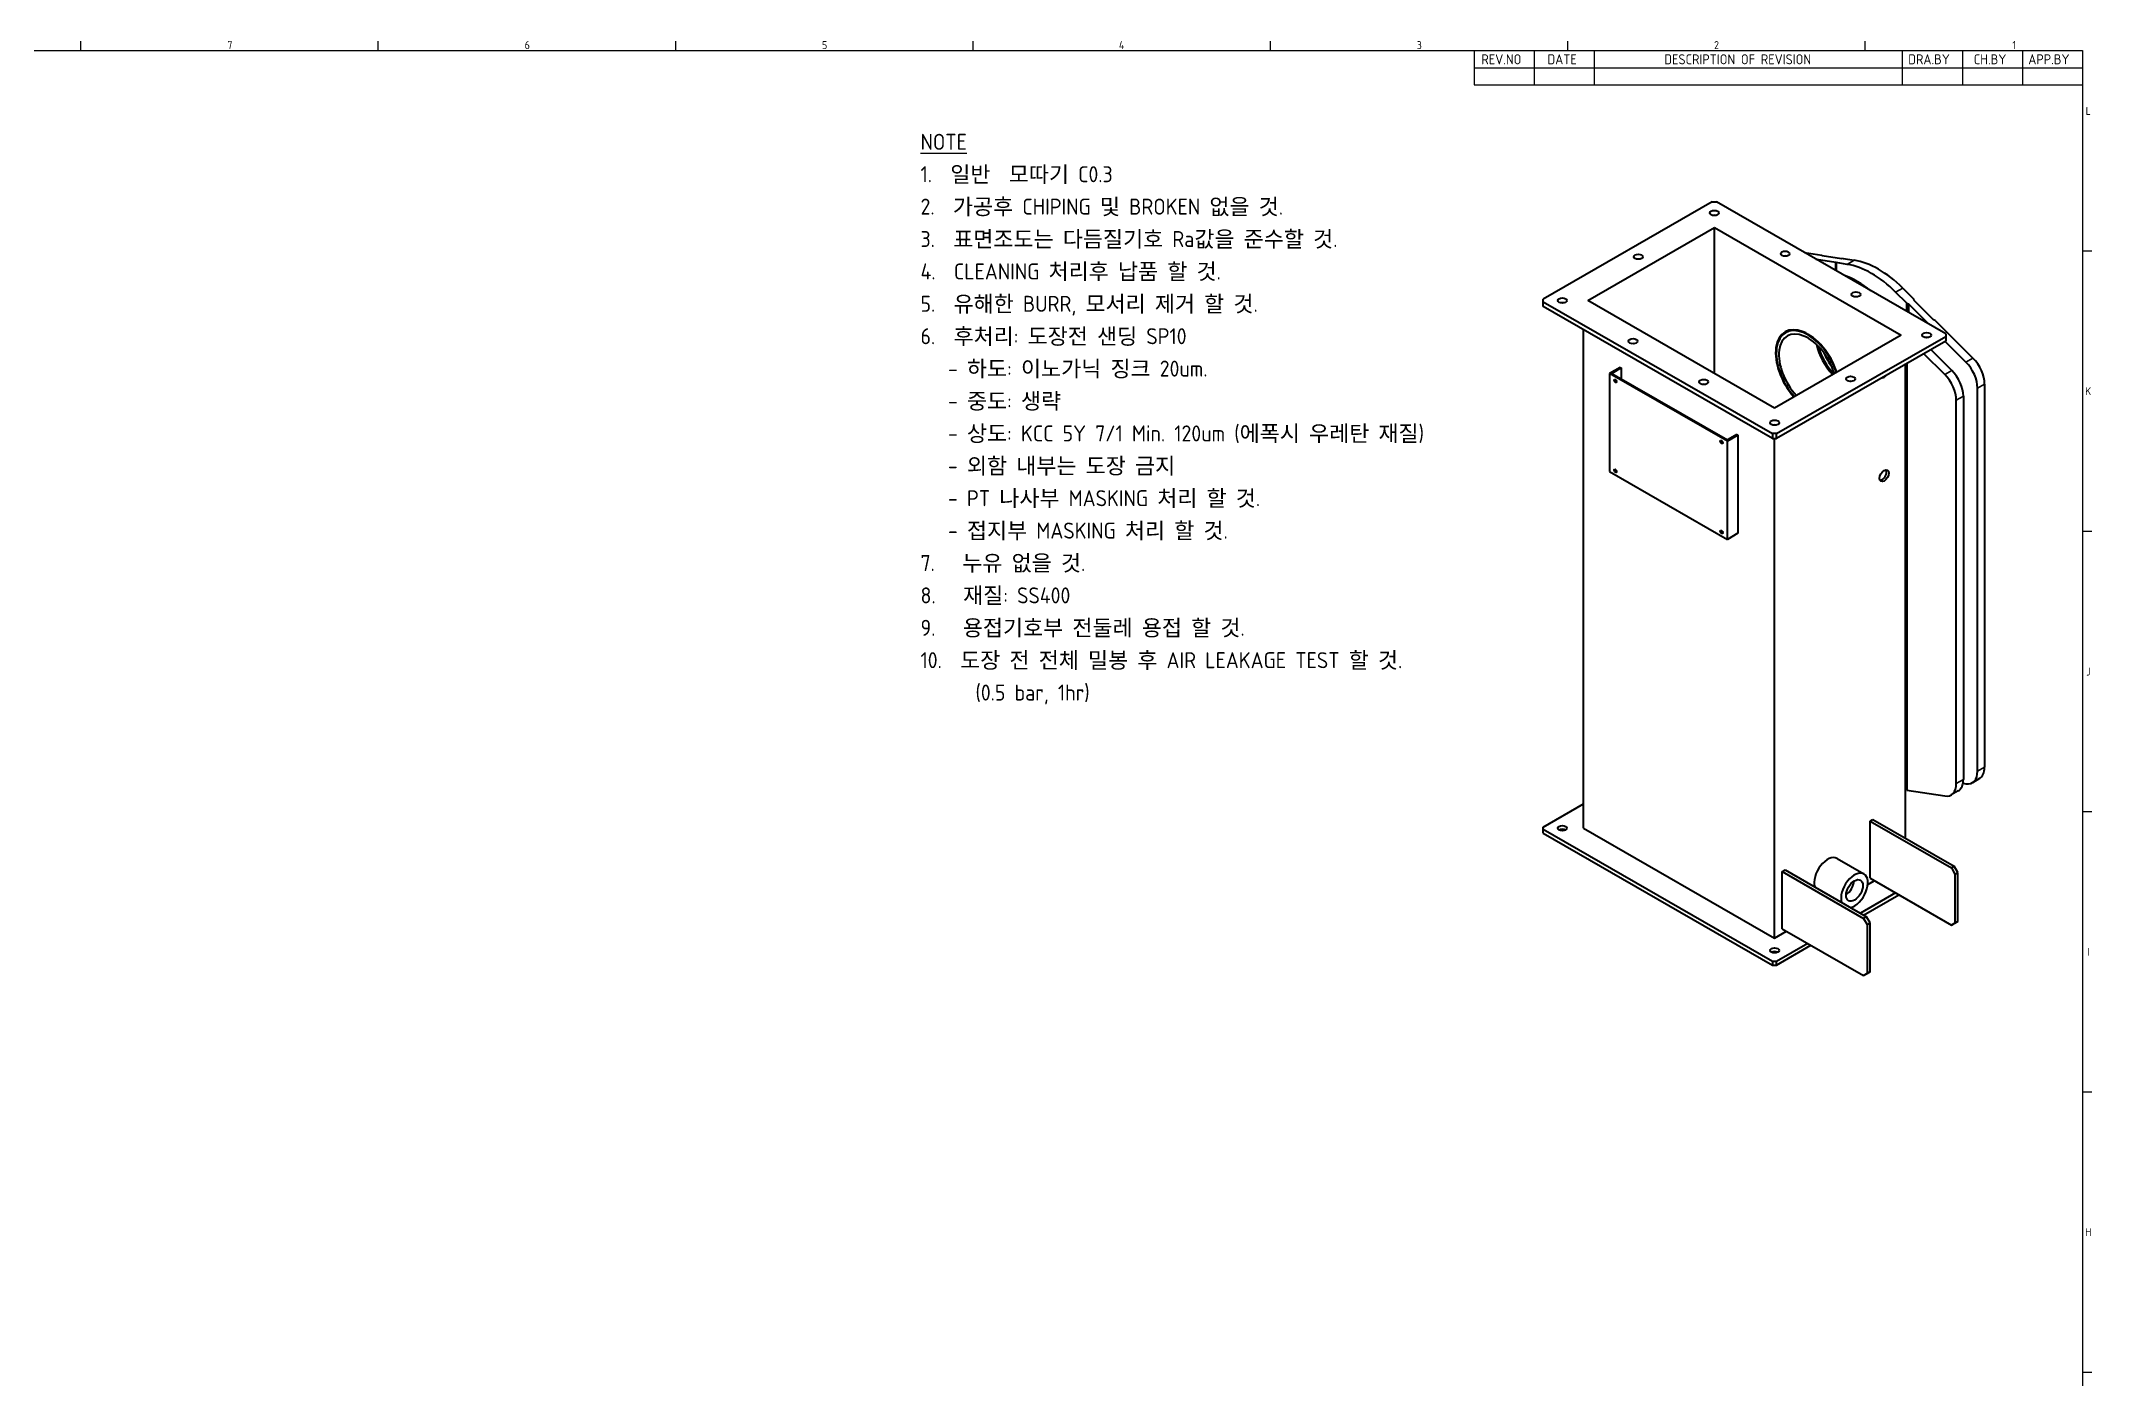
# Model space of a CAD drawing. Header units: millimetres. Extents: x 0 to 2378, y 0 to 1682.
# Drawn here: x 1318 to 2343, y 978 to 1647 of the extents above; entities that cross this region are included whole.
import ezdxf

# ---------------------------------------------------------------- set-up
doc = ezdxf.new("R2010")
doc.units = ezdxf.units.MM
doc.header["$LTSCALE"] = 2
doc.layers.get('0').update_dxf_attribs({"color": 3, "lineweight": 25})
for name, color, linetype, lineweight in [('가시적인 것(ISO)', 3, 'Continuous', 40), ('가시적인 좁은 것(ISO)', 3, 'Continuous', 35), ('경계(ISO)', 7, 'Continuous', 25), ('기호(ISO)', 5, 'Continuous', 25)]:
    doc.layers.add(name, color=color, linetype=linetype, lineweight=lineweight)
doc.styles.add('ISO Proportiona M2B', font='isocp.shx')
doc.styles.add('ISO Proportional', font='arial.ttf')
doc.styles.add('문자 텍스트_PSTEK_POSCO', font='isocp.shx')

# ---------------------------------------------------------------- blocks, each defined once
blk = doc.blocks.new('경계 Default Border')
at = {"layer": '경계(ISO)'}
for p, q in [((668.81, 821), (668.81, 823.4)), ((743.12, 821), (743.12, 823.4)), ((817.44, 821), (817.44, 823.4)), ((891.75, 821), (891.75, 823.4)), ((966.06, 821), (966.06, 823.4)), ((1040.37, 821), (1040.37, 823.4)), ((1114.69, 821), (1114.69, 823.4)), ((1169, 770.92), (1171.4, 770.92)), ((1169, 700.83), (1171.4, 700.83)), ((1169, 630.75), (1171.4, 630.75)), ((1169, 560.67), (1171.4, 560.67)), ((1169, 490.58), (1171.4, 490.58))]:
    blk.add_line(p, q, dxfattribs=at)
at = {"layer": '경계(ISO)', "flags": 128}
blk.add_lwpolyline([(20, 20), (20, 821), (1169, 821), (1169, 20), (20, 20)], dxfattribs=at)
at = {"layer": '경계(ISO)', "color": 2, "char_height": 2, "attachment_point": 7, "style": '문자 텍스트_PSTEK_POSCO'}
for s, insert in [('7', (705.4, 821.4)), ('6', (779.71, 821.38)), ('5', (854.02, 821.38)), ('4', (928.22, 821.4)), ('3', (1002.66, 821.38)), ('2', (1076.95, 821.38)), ('1', (1151.5, 821.4)), ('L', (1169.83, 804.94)), ('K', (1169.72, 734.87)), ('J', (1169.96, 664.77)), ('I', (1170.28, 594.71)), ('H', (1169.72, 524.62))]:
    blk.add_mtext(s, dxfattribs=dict(at, insert=insert))
blk = doc.blocks.new('주석-판금')
at = {"layer": '기호(ISO)', "color": 2, "insert": (-34.53, 35.58), "char_height": 2, "width": 116.6778, "attachment_point": 1, "line_spacing_factor": 1.214607, "style": 'ISO Proportional'}
blk.add_mtext('\\fisocp|b0|i0;\\H2.0000;\\LNOTE\\P\\l\\fisocp|b0|i0;\\H2.0000;1.  일반  모따기 C0.3\\P2.  가공후 CHIPING 및 BROKEN 없을 것.\\P3.  표면조도는 다듬질기호 Ra값을 준수할 것.\\P4.  CLEANING 처리후 납품 할 것.\\P5.  유해한 BURR, 모서리 제거 할 것.\\P6.  후처리: 도장전 샌딩 SP10  \\P   - 하도: 이노가닉 징크 20um.\\P   - 중도: 생략\\P   - 상도: KCC 5Y 7/1 Min. 120um (에폭시 우레탄 재질) \\P   - 외함 내부는 도장 금지\\P   - PT 나사부 MASKING 처리 할 것.\\P   - 접지부 MASKING 처리 할 것.\\P7.   누유 없을 것.\\P8.   재질: SS400\\P9.   용접기호부 전둘레 용접 할 것.\\P10.  도장 전 전체 밀봉 후 AIR LEAKAGE TEST 할 것.\\P      (0.5 bar, 1hr)', dxfattribs=at)

msp = doc.modelspace()

# ---------------------------------------------------------------- linework, layer by layer
at = {"layer": '가시적인 것(ISO)'}
for p, q in [((2153.0179, 1566.3344), (2068.5186, 1517.6745)), ((2153.0179, 1566.3344), (2155.1392, 1566.3344)), ((2269.6905, 1500.3687), (2155.1392, 1566.3344)), ((2090.7925, 1517.0637), (2154.0785, 1553.5078)), ((2154.0785, 1553.5078), (2247.4166, 1499.7579)), ((2154.0785, 1480.6197), (2154.0785, 1553.5078)), ((2199.0359, 1541.056), (2207.8186, 1539.6943)), ((2204.7816, 1537.7473), (2205.058, 1537.7966)), ((2205.058, 1537.7966), (2205.058, 1537.5881)), ((2205.058, 1537.7966), (2214.8219, 1536.2827)), ((2207.8864, 1539.4254), (2207.8186, 1539.6943)), ((2217.6503, 1537.9115), (2207.8864, 1539.4254)), ((2218.4252, 1538.0498), (2217.6503, 1537.9115)), ((2218.4252, 1538.0498), (2224.0107, 1537.1838)), ((2214.8219, 1536.2827), (2214.8897, 1536.0138)), ((2214.8219, 1531.9654), (2214.8219, 1536.2827)), ((2214.8897, 1536.0138), (2214.8897, 1531.9264)), ((2220.4751, 1535.1478), (2214.8897, 1536.0138)), ((2068.5186, 1516.453), (2068.5186, 1517.6745)), ((2250.245, 1515.654), (2244.6596, 1521.2209)), ((2248.1951, 1523.2569), (2253.7806, 1517.69)), ((2253.8484, 1517.0665), (2253.7806, 1517.69)), ((2068.5186, 1514.0003), (2068.5186, 1516.453)), ((2068.5186, 1516.453), (2183.0699, 1450.4872)), ((2183.0699, 1448.0346), (2068.5186, 1514.0003)), ((2184.1306, 1463.3139), (2090.7925, 1517.0637)), ((2250.245, 1515.654), (2251.0199, 1515.4377)), ((2250.245, 1511.5666), (2250.245, 1515.654)), ((2251.0199, 1515.4377), (2251.0199, 1511.1204)), ((2251.0199, 1515.4377), (2260.7838, 1505.7062)), ((2263.6123, 1507.335), (2253.8484, 1517.0665)), ((2264.3872, 1507.1186), (2263.6123, 1507.335)), ((2264.3872, 1507.1186), (2283.3201, 1488.2485)), ((2088.6711, 1253.2004), (2088.6711, 1502.3952)), ((2247.4166, 1499.7579), (2184.1306, 1463.3139)), ((2185.1912, 1450.4872), (2269.6905, 1499.1471)), ((2191.9484, 1502.305), (2189.6316, 1500.9709)), ((2260.7838, 1505.7062), (2260.808, 1505.4838)), ((2260.7838, 1505.4977), (2260.7838, 1505.7062)), ((2260.7838, 1498.5156), (2260.7838, 1498.5476)), ((2260.8516, 1498.5353), (2260.8516, 1498.5279)), ((2269.6905, 1500.3687), (2269.6905, 1499.1471)), ((2269.6905, 1499.1471), (2269.6905, 1496.6945)), ((2269.6905, 1496.6945), (2185.1912, 1448.0346)), ((2269.178, 1480.1046), (2258.8159, 1490.4323)), ((2262.3515, 1492.4682), (2272.7135, 1482.1406)), ((2279.7846, 1486.2126), (2269.4226, 1496.5402)), ((2106.9498, 1483.6464), (2101.6465, 1480.5924)), ((2101.6465, 1480.5924), (2101.6465, 1431.5396)), ((2160.5485, 1446.673), (2101.6465, 1480.5924)), ((2107.5155, 1483.3207), (2102.7779, 1480.5924)), ((2102.7779, 1480.5924), (2160.5485, 1447.3246)), ((2106.9498, 1483.6464), (2107.5155, 1483.3207)), ((2107.5155, 1483.3207), (2107.5155, 1477.8642)), ((2249.5379, 1248.2304), (2249.5379, 1485.0894)), ((2250.1772, 1272.5377), (2250.1772, 1485.4576)), ((2250.245, 1485.4966), (2250.245, 1272.2688)), ((2274.9938, 1275.5873), (2274.9938, 1467.1525)), ((2278.5293, 1469.1885), (2278.5293, 1277.6233)), ((2285.6004, 1281.6952), (2285.6004, 1473.2604)), ((2289.1359, 1475.2964), (2289.1359, 1283.7312)), ((2165.2862, 1450.0528), (2160.5485, 1447.3246)), ((2165.8518, 1449.727), (2160.5485, 1446.673)), ((2160.5485, 1397.6202), (2160.5485, 1446.673)), ((2165.2862, 1450.0528), (2165.8518, 1449.727)), ((2165.8518, 1449.727), (2165.8518, 1400.6742)), ((2185.1912, 1450.4872), (2183.0699, 1450.4872)), ((2183.0699, 1450.4872), (2183.0699, 1448.0346)), ((2183.0699, 1448.0346), (2185.1912, 1448.0346)), ((2184.1306, 1454.6887), (2184.1306, 1454.8274)), ((2184.1306, 1198.229), (2184.1306, 1448.0346)), ((2185.1912, 1448.0346), (2185.1912, 1450.4872)), ((2101.6465, 1431.5396), (2160.5485, 1397.6202)), ((2104.6074, 1432.5931), (2104.5285, 1432.5477)), ((2165.8518, 1400.6742), (2160.5485, 1397.6202)), ((2250.1772, 1272.5377), (2249.5379, 1272.6368)), ((2250.245, 1272.2688), (2250.1772, 1272.5377)), ((2250.245, 1272.2688), (2269.178, 1269.3333)), ((2275.9284, 1271.8809), (2272.3928, 1269.8449)), ((2278.3472, 1275.6641), (2279.7846, 1275.4413)), ((2286.535, 1277.9888), (2282.9994, 1275.9529)), ((2068.5186, 1253.8112), (2088.6711, 1265.4163)), ((2068.5186, 1252.5896), (2068.5186, 1253.8112)), ((2183.0699, 1186.6239), (2068.5186, 1252.5896)), ((2068.5186, 1250.7501), (2068.5186, 1252.5896)), ((2068.5186, 1250.7501), (2183.0699, 1184.7844)), ((2088.6711, 1253.2004), (2184.1306, 1198.229)), ((2231.8603, 1256.7815), (2233.2745, 1257.5959)), ((2231.8603, 1256.7815), (2272.5189, 1233.3677)), ((2231.8603, 1228.1673), (2231.8603, 1256.7815)), ((2233.2745, 1257.5959), (2273.9331, 1234.1821)), ((2188.0196, 1231.5354), (2189.4339, 1232.3497)), ((2188.0196, 1231.5354), (2228.6783, 1208.1216)), ((2188.0196, 1202.9212), (2188.0196, 1231.5354)), ((2189.4339, 1232.3497), (2230.0925, 1208.936)), ((2215.3879, 1238.0823), (2228.8229, 1230.3456)), ((2273.9331, 1234.1821), (2272.5189, 1233.3677)), ((2272.5189, 1233.3677), (2274.2867, 1230.3059)), ((2275.7009, 1231.1203), (2273.9331, 1234.1821)), ((2274.2867, 1230.3059), (2275.7009, 1231.1203)), ((2274.2867, 1230.3059), (2274.2867, 1205.7795)), ((2275.7009, 1206.5939), (2275.7009, 1231.1203)), ((2244.5964, 1220.8331), (2227.0146, 1210.7084)), ((2230.7566, 1225.0791), (2233.9898, 1226.941)), ((2231.8603, 1228.1673), (2272.5189, 1204.7536)), ((2228.6118, 1209.7887), (2246.1936, 1219.9133)), ((2184.1306, 1198.229), (2190.1492, 1201.6949)), ((2188.0196, 1202.9212), (2228.6783, 1179.5075)), ((2230.0925, 1208.936), (2228.6783, 1208.1216)), ((2228.6783, 1208.1216), (2230.446, 1205.0597)), ((2231.8603, 1205.8741), (2230.0925, 1208.936)), ((2230.446, 1205.0597), (2231.8603, 1205.8741)), ((2230.446, 1205.0597), (2230.446, 1180.5333)), ((2231.8603, 1181.3477), (2231.8603, 1205.8741)), ((2274.2867, 1205.7795), (2272.5189, 1204.7536)), ((2272.5189, 1204.7536), (2273.9331, 1205.568)), ((2273.9331, 1205.568), (2275.7009, 1206.5939)), ((2275.7009, 1206.5939), (2274.2867, 1205.7795)), ((2200.7558, 1195.5869), (2185.1912, 1186.6239)), ((2185.1912, 1184.7844), (2202.3529, 1194.6672)), ((2185.1912, 1186.6239), (2183.0699, 1186.6239)), ((2183.0699, 1186.6239), (2183.0699, 1184.7844)), ((2183.0699, 1184.7844), (2185.1912, 1184.7844)), ((2185.1912, 1184.7844), (2185.1912, 1186.6239)), ((2230.446, 1180.5333), (2228.6783, 1179.5075)), ((2228.6783, 1179.5075), (2230.0925, 1180.3218)), ((2230.0925, 1180.3218), (2231.8603, 1181.3477)), ((2231.8603, 1181.3477), (2230.446, 1180.5333))]:
    msp.add_line(p, q, dxfattribs=at)
for centre, major_axis, ratio in [((2154.0785, 1560.8373), (2.25, 0), 0.575861701), ((2116.0715, 1538.9505), (2.25, 0), 0.575861701), ((2189.4339, 1540.4775), (2.25, 0), 0.575861701), ((2078.0645, 1517.0637), (2.25, 0), 0.575861701), ((2224.7892, 1520.1177), (2.25, 0), 0.575861701), ((2113.4199, 1496.704), (2.25, 0), 0.575861701), ((2260.1445, 1499.7579), (2.25, 0), 0.575861701), ((2104.581, 1476.8587), (-0.4367, 0.7583), 0.578093116), ((2148.7752, 1476.3442), (2.25, 0), 0.575861701), ((2222.1375, 1477.8712), (2.25, 0), 0.575861701), ((2184.1306, 1455.9844), (2.25, 0), 0.575861701), ((2157.614, 1446.319), (-0.4367, 0.7583), 0.578093116), ((2104.581, 1431.8936), (-0.4367, 0.7583), 0.578093116), ((2238.9313, 1429.4725), (1.6219, 2.8164), 0.578093116), ((2157.614, 1401.3539), (-0.4367, 0.7583), 0.578093116), ((2078.0645, 1253.2004), (2.25, 0), 0.575861701), ((2224.0821, 1222.1131), (2.9525, 5.1271), 0.578093116), ((2184.1306, 1192.1211), (2.25, 0), 0.575861701)]:
    msp.add_ellipse(centre, major_axis=major_axis, ratio=ratio, dxfattribs=at)
for centre, major_axis, ratio, start_param, end_param in [((2154.0785, 1558.3846), (-2.25, 0), 0.575861701, 4.383687575, 5.041090386), ((2116.0715, 1536.4979), (-2.25, 0), 0.575861701, 4.383687575, 5.041090386), ((2189.4339, 1538.0249), (-2.25, 0), 0.575861701, 4.383687575, 5.041090386), ((2225.4963, 1485.7003), (24.9516, -43.3292), 0.578093116, 2.16510184, 2.551154557), ((2232.5674, 1489.7722), (-24.9516, 43.3292), 0.578093116, 5.150655002, 5.848786703), ((2236.1029, 1491.8082), (24.9516, -43.3292), 0.578093116, 2.009062348, 2.707194049), ((2224.7892, 1517.6651), (-2.25, 0), 0.575861701, 4.383687575, 5.041090386), ((2078.0645, 1514.6111), (-2.25, 0), 0.575861701, 4.383687575, 5.041090386), ((2200.7476, 1481.6678), (-11.353, 19.7148), 0.578093116, 4.371182024, 8.19518859), ((2200.7476, 1481.6678), (-11.1159, 19.3031), 0.578093116, 4.363599562, 8.202771052), ((2200.7476, 1481.6678), (-10.1803, 17.6783), 0.578093116, 4.329963141, 8.236407474), ((2201.8082, 1482.2785), (-11.353, 19.7148), 0.578093116, 0.046549341, 0.271877181), ((2260.1445, 1497.3053), (-2.25, 0), 0.575861701, 4.383687575, 5.041090386), ((2113.4199, 1494.2513), (-2.25, 0), 0.575861701, 4.383687575, 5.041090386), ((2218.4252, 1491.8476), (-9.7876, 16.9965), 0.578093116, 1.069232988, 1.969410263), ((2218.4252, 1491.8476), (-9.2114, 15.9959), 0.578093116, 1.115059498, 1.995907484), ((2220.803, 1493.2169), (-10.1803, 17.6783), 0.578093116, 1.376661179, 1.764931475), ((2280.2971, 1480.3864), (6.2379, -10.8323), 0.578093116, 0.787331872, 2.009062348), ((2105.1467, 1477.1845), (0.4367, -0.7583), 0.578093116, 3.842944579, 5.581833381), ((2222.1375, 1475.4185), (-2.25, 0), 0.575861701, 4.383687575, 5.041090386), ((2238.9313, 1481.3868), (-1.6219, -2.8164), 0.578093116, 0.344663502, 1.222265408), ((2266.1549, 1472.2425), (-6.2379, 10.8323), 0.578093116, 3.928924525, 5.150655002), ((2269.6905, 1474.2784), (6.2379, -10.8323), 0.578093116, 0.787331872, 2.009062348), ((2276.7615, 1478.3504), (-6.2379, 10.8323), 0.578093116, 3.928924525, 5.150655002), ((2148.7752, 1473.8915), (-2.25, 0), 0.575861701, 4.383687575, 5.041090386), ((2158.1797, 1446.6448), (0.4367, -0.7583), 0.578093116, 3.842944579, 5.581833381), ((2184.1306, 1453.5317), (-2.25, 0), 0.575861701, 4.383687575, 5.041090386), ((2105.1467, 1432.2194), (0.4367, -0.7583), 0.578093116, 3.842944579, 5.581833381), ((2237.8707, 1430.0833), (-1.6219, -2.8164), 0.578093116, 0.331781326, 2.809811328), ((2158.1797, 1401.6797), (0.4367, -0.7583), 0.578093116, 3.842944579, 5.581833381), ((2276.7615, 1286.7852), (6.2379, -10.8323), 0.578093116, 5.848786703, 7.070517179), ((2280.2971, 1288.8211), (6.2379, -10.8323), 0.578093116, 0, 0.787331872), ((2266.1549, 1280.6772), (6.2379, -10.8323), 0.578093116, 5.848786703, 7.070517179), ((2269.6905, 1282.7132), (6.2379, -10.8323), 0.578093116, 0, 0.787331872), ((2078.0645, 1251.3609), (-2.25, 0), 0.575861701, 3.930873278, 5.493904683), ((2210.6471, 1229.8498), (4.7408, 8.2325), 0.578093116, 0, 2.66004069), ((2224.0821, 1222.1131), (4.7408, 8.2325), 0.578093116, 3.623144617, 8.943225998), ((2219.7546, 1224.6051), (2.8571, 4.9614), 0.578093116, 3.962690325, 5.462087636), ((2219.7546, 1224.6051), (-2.8234, -4.9029), 0.578093116, 0.822377121, 2.319215533), ((2184.1306, 1190.2816), (-2.25, 0), 0.575861701, 3.930873278, 5.493904683)]:
    msp.add_ellipse(centre, major_axis=major_axis, ratio=ratio, start_param=start_param, end_param=end_param, dxfattribs=at)
at = {"layer": '가시적인 좁은 것(ISO)'}
for p, q in [((2220.4751, 1535.1478), (2224.0107, 1537.1838)), ((2248.1951, 1523.2569), (2244.6596, 1521.2209)), ((2279.7846, 1486.2126), (2283.3201, 1488.2485)), ((2269.178, 1480.1046), (2272.7135, 1482.1406)), ((2274.9938, 1467.1525), (2278.5293, 1469.1885)), ((2285.6004, 1473.2604), (2289.1359, 1475.2964)), ((2285.6004, 1281.6952), (2289.1359, 1283.7312)), ((2274.9938, 1275.5873), (2278.5293, 1277.6233))]:
    msp.add_line(p, q, dxfattribs=at)
at = {"layer": '기호(ISO)'}
for p, q in [((2034, 1642), (2338, 1642)), ((2034, 1642), (2034, 1633.44)), ((2064, 1642), (2064, 1633.44)), ((2094, 1642), (2094, 1633.44)), ((2248, 1642), (2248, 1633.44)), ((2278, 1642), (2278, 1633.44)), ((2308, 1642), (2308, 1633.44)), ((2338, 1642), (2338, 1633.44)), ((2034, 1633.44), (2338, 1633.44)), ((2034, 1633.44), (2034, 1624.88)), ((2064, 1633.44), (2064, 1624.88)), ((2094, 1633.44), (2094, 1624.88)), ((2248, 1633.44), (2248, 1624.88)), ((2278, 1633.44), (2278, 1624.88)), ((2308, 1633.44), (2308, 1624.88)), ((2338, 1633.44), (2338, 1624.88)), ((2034, 1624.88), (2338, 1624.88))]:
    msp.add_line(p, q, dxfattribs=at)

# ---------------------------------------------------------------- block references
for name, p, xscale, yscale, zscale in [('경계 Default Border', (0, 0), 2, 2, 2), ('주석-판금', (1895.4002, 1458.0749), 4, 4, 4)]:
    msp.add_blockref(name, p, dxfattribs=dict(xscale=xscale, yscale=yscale, zscale=zscale))

# ---------------------------------------------------------------- texts
at = {"layer": '기호(ISO)', "color": 2, "char_height": 5, "attachment_point": 7, "style": 'ISO Proportiona M2B'}
for s, insert in [('REV.NO', (2037.5743, 1635.1663)), ('DATE', (2070.6285, 1635.1663)), ('DESCRIPTION OF REVISION', (2129.0141, 1635.1663)), ('DRA.BY', (2250.9515, 1635.1663)), ('CH.BY', (2283.7286, 1635.1663)), ('APP.BY', (2310.9555, 1635.1663))]:
    msp.add_mtext(s, dxfattribs=dict(at, insert=insert))

doc.saveas('drawing.dxf')
